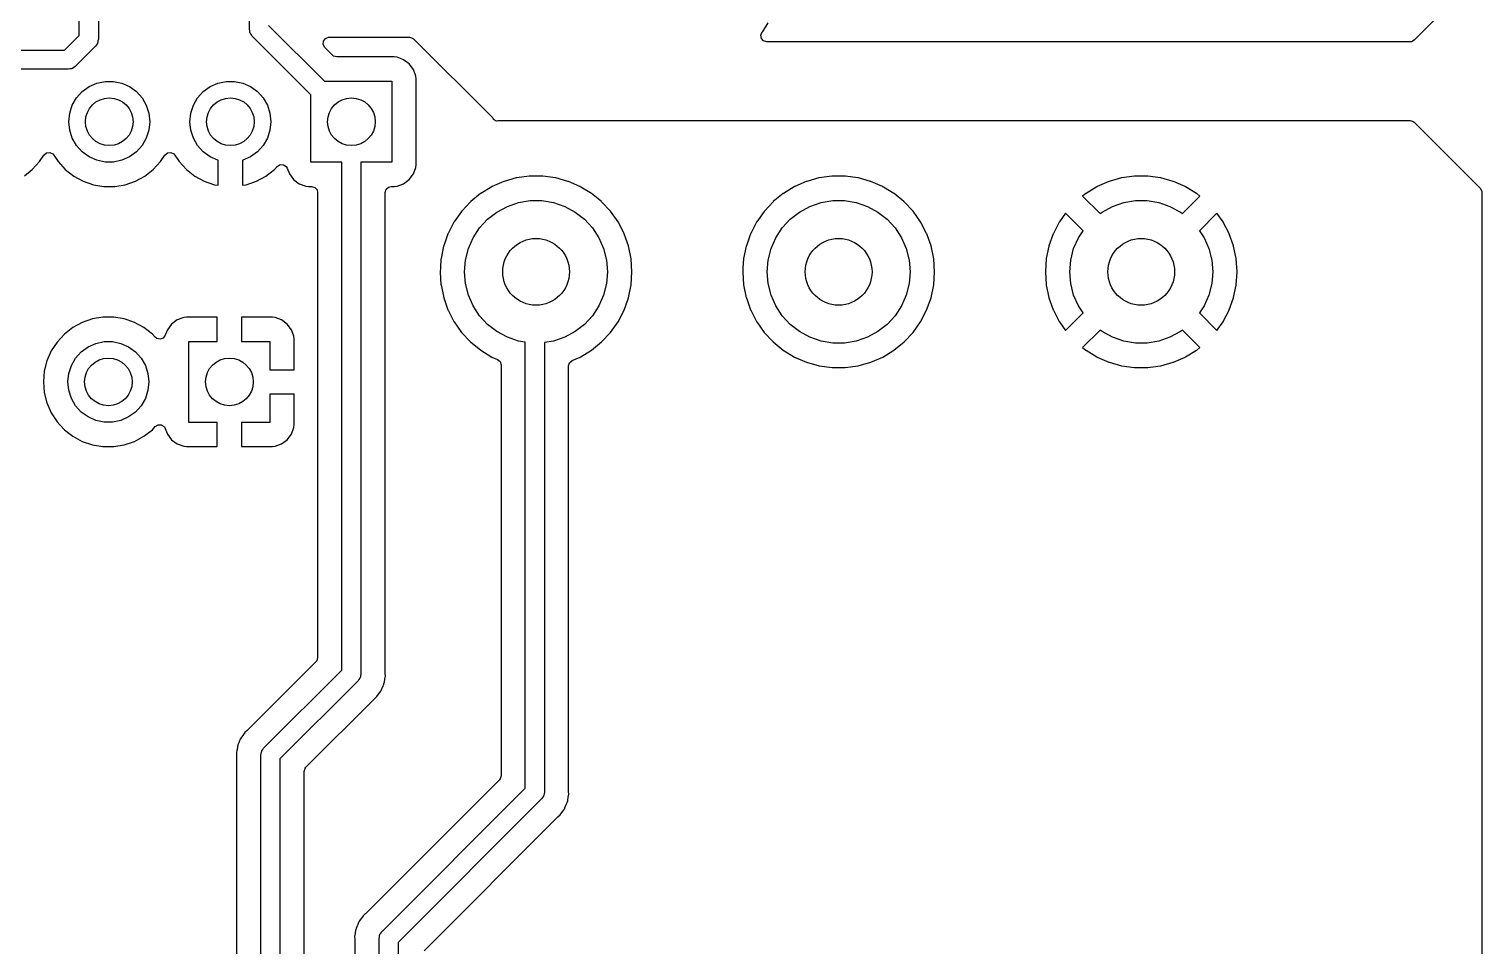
# Model space of a CAD drawing. Extents: x 4.53 to 6.71, y -5.98 to -2.05.
# Drawn here: x 5.509 to 6.71, y -5.065 to -4.307 of the extents above; entities that cross this region are included whole.
import ezdxf

# ---------------------------------------------------------------- set-up
doc = ezdxf.new("R2010")
doc.units = 0
doc.header["$MEASUREMENT"] = 0
doc.layers.add('BLACK', color=7, linetype='CONTINUOUS')

msp = doc.modelspace()

# ---------------------------------------------------------------- linework, layer by layer
at = {"layer": 'BLACK', "linetype": 'CONTINUOUS'}
for p, q in [((5.55079, -4.31249), (5.55079, -4.22492)), ((5.56654, -4.22165), (5.56654, -4.31575)), ((5.69134, -4.30748), (5.69134, -4.22441)), ((6.70817, -4.26203), (6.65376, -4.31644)), ((5.69163, -4.30877), (5.69134, -4.30748)), ((5.69178, -4.31008), (5.69163, -4.30877)), ((5.70709, -4.30422), (5.75326, -4.35039)), ((6.11514, -4.30961), (6.11551, -4.3092)), ((6.11551, -4.3092), (6.1161, -4.30854)), ((6.1161, -4.30854), (6.11986, -4.30203)), ((5.53847, -4.3248), (5.55079, -4.31249)), ((5.56493, -4.3202), (5.56423, -4.32132)), ((5.56576, -4.31916), (5.56493, -4.3202)), ((5.56586, -4.31873), (5.56576, -4.31916)), ((5.56609, -4.31835), (5.56586, -4.31873)), ((5.56624, -4.31704), (5.56609, -4.31835)), ((5.56654, -4.31575), (5.56624, -4.31704)), ((5.69202, -4.31046), (5.69178, -4.31008)), ((5.69212, -4.3109), (5.69202, -4.31046)), ((5.69294, -4.31193), (5.69212, -4.3109)), ((5.69364, -4.31305), (5.69294, -4.31193)), ((5.74213, -4.36153), (5.69364, -4.31305)), ((5.7523, -4.32001), (5.7525, -4.31722)), ((5.75364, -4.32246), (5.7523, -4.32001)), ((5.7525, -4.31722), (5.75418, -4.31499)), ((5.75418, -4.31499), (5.7568, -4.31401)), ((5.7568, -4.31401), (5.75715, -4.314)), ((5.75715, -4.314), (5.82349, -4.314)), ((5.82349, -4.314), (5.82617, -4.31478)), ((5.82617, -4.31478), (5.82699, -4.31545)), ((5.82699, -4.31545), (5.89231, -4.38076)), ((6.11391, -4.31223), (6.11508, -4.30968)), ((6.11431, -4.31499), (6.11391, -4.31223)), ((6.11614, -4.31711), (6.11431, -4.31499)), ((6.11508, -4.30968), (6.11514, -4.30961)), ((6.11882, -4.31789), (6.11614, -4.31711)), ((6.65026, -4.31789), (6.11882, -4.31789)), ((6.65131, -4.31778), (6.65026, -4.31789)), ((6.65376, -4.31644), (6.65131, -4.31778)), ((5.49252, -4.3248), (5.53847, -4.3248)), ((5.56423, -4.32132), (5.5473, -4.33824)), ((5.7601, -4.32892), (5.75364, -4.32246)), ((5.76093, -4.32959), (5.7601, -4.32892)), ((5.76361, -4.33037), (5.76093, -4.32959)), ((5.81084, -4.33037), (5.76361, -4.33037)), ((5.81097, -4.33037), (5.81084, -4.33037)), ((5.81335, -4.33063), (5.81097, -4.33037)), ((5.81605, -4.33163), (5.81335, -4.33063)), ((5.81875, -4.33264), (5.81605, -4.33163)), ((5.82336, -4.33609), (5.81875, -4.33264)), ((5.54173, -4.34055), (5.49578, -4.34055)), ((5.54302, -4.34026), (5.54173, -4.34055)), ((5.54433, -4.34011), (5.54302, -4.34026)), ((5.54471, -4.33987), (5.54433, -4.34011)), ((5.54515, -4.33977), (5.54471, -4.33987)), ((5.54618, -4.33895), (5.54515, -4.33977)), ((5.5473, -4.33824), (5.54618, -4.33895)), ((5.82681, -4.3407), (5.82336, -4.33609)), ((5.82882, -4.34609), (5.82681, -4.3407)), ((5.82681, -4.3407), (5.82681, -4.3407)), ((5.5532, -4.35899), (5.55886, -4.35488)), ((5.55886, -4.35488), (5.56525, -4.35203)), ((5.56525, -4.35203), (5.57209, -4.35058)), ((5.57209, -4.35058), (5.57909, -4.35058)), ((5.57909, -4.35058), (5.58593, -4.35203)), ((5.58593, -4.35203), (5.59232, -4.35488)), ((5.59232, -4.35488), (5.59798, -4.35899)), ((5.6532, -4.35899), (5.65886, -4.35488)), ((5.65886, -4.35488), (5.66525, -4.35203)), ((5.66525, -4.35203), (5.67209, -4.35058)), ((5.67209, -4.35058), (5.67909, -4.35058)), ((5.67909, -4.35058), (5.68593, -4.35203)), ((5.68593, -4.35203), (5.69232, -4.35488)), ((5.69232, -4.35488), (5.69798, -4.35899)), ((5.75326, -4.35039), (5.80906, -4.35039)), ((5.80906, -4.35039), (5.80906, -4.41732)), ((5.82907, -4.34848), (5.82882, -4.34609)), ((5.82907, -4.41924), (5.82907, -4.34848)), ((5.54502, -4.37025), (5.54852, -4.36419)), ((5.54852, -4.36419), (5.5532, -4.35899)), ((5.59798, -4.35899), (5.60266, -4.36419)), ((5.60266, -4.36419), (5.60616, -4.37025)), ((5.64502, -4.37025), (5.64852, -4.36419)), ((5.64852, -4.36419), (5.6532, -4.35899)), ((5.69798, -4.35899), (5.70266, -4.36419)), ((5.70266, -4.36419), (5.70616, -4.37025)), ((5.74213, -4.41732), (5.74213, -4.36153)), ((5.54213, -4.38386), (5.54286, -4.3769)), ((5.54286, -4.3769), (5.54502, -4.37025)), ((5.60616, -4.37025), (5.60832, -4.3769)), ((5.60832, -4.3769), (5.60906, -4.38386)), ((5.64213, -4.38386), (5.64286, -4.3769)), ((5.64286, -4.3769), (5.64502, -4.37025)), ((5.70616, -4.37025), (5.70832, -4.3769)), ((5.70832, -4.3769), (5.70906, -4.38386)), ((5.89231, -4.38076), (5.89278, -4.38137)), ((5.54286, -4.39082), (5.54213, -4.38386)), ((5.54502, -4.39747), (5.54286, -4.39082)), ((5.60832, -4.39082), (5.60616, -4.39747)), ((5.60906, -4.38386), (5.60832, -4.39082)), ((5.64286, -4.39082), (5.64213, -4.38386)), ((5.64502, -4.39747), (5.64286, -4.39082)), ((5.70832, -4.39082), (5.70616, -4.39747)), ((5.70906, -4.38386), (5.70832, -4.39082)), ((5.89278, -4.38137), (5.89349, -4.38198)), ((5.89349, -4.38198), (5.89381, -4.38227)), ((5.89381, -4.38227), (5.89416, -4.38262)), ((5.89416, -4.38262), (5.89456, -4.38287)), ((5.89456, -4.38287), (5.89459, -4.38289)), ((5.89459, -4.38289), (5.89459, -4.38289)), ((5.89459, -4.38289), (5.89498, -4.38304)), ((5.89498, -4.38304), (5.89539, -4.38307)), ((5.89539, -4.38307), (5.89543, -4.38306)), ((5.89539, -4.38307), (5.89539, -4.38307)), ((5.89539, -4.38307), (5.89539, -4.38307)), ((5.89543, -4.38306), (5.89671, -4.38289)), ((5.89671, -4.38289), (6.48514, -4.38289)), ((6.48514, -4.38289), (6.65026, -4.38289)), ((6.65026, -4.38289), (6.65294, -4.38368)), ((6.65294, -4.38368), (6.65377, -4.38435)), ((6.65377, -4.38435), (6.70817, -4.43875)), ((5.54852, -4.40353), (5.54502, -4.39747)), ((5.5532, -4.40873), (5.54852, -4.40353)), ((5.60266, -4.40353), (5.59798, -4.40873)), ((5.60616, -4.39747), (5.60266, -4.40353)), ((5.64852, -4.40353), (5.64502, -4.39747)), ((5.6532, -4.40873), (5.64852, -4.40353)), ((5.70266, -4.40353), (5.69798, -4.40873)), ((5.70616, -4.39747), (5.70266, -4.40353)), ((5.51194, -4.42334), (5.51794, -4.41682)), ((5.51794, -4.41682), (5.52144, -4.41147)), ((5.52144, -4.41147), (5.52356, -4.40966)), ((5.52356, -4.40966), (5.52633, -4.40928)), ((5.52633, -4.40928), (5.52887, -4.41046)), ((5.52887, -4.41046), (5.52974, -4.41147)), ((5.52974, -4.41147), (5.53324, -4.41682)), ((5.53324, -4.41682), (5.53923, -4.42333)), ((5.55886, -4.41284), (5.5532, -4.40873)), ((5.56525, -4.41568), (5.55886, -4.41284)), ((5.57209, -4.41714), (5.56525, -4.41568)), ((5.57909, -4.41714), (5.57209, -4.41714)), ((5.58593, -4.41568), (5.57909, -4.41714)), ((5.59232, -4.41284), (5.58593, -4.41568)), ((5.59798, -4.40873), (5.59232, -4.41284)), ((5.61194, -4.42334), (5.61794, -4.41682)), ((5.61794, -4.41682), (5.62145, -4.41145)), ((5.62145, -4.41145), (5.62358, -4.40964)), ((5.62358, -4.40964), (5.62635, -4.40926)), ((5.62635, -4.40926), (5.62888, -4.41044)), ((5.62888, -4.41044), (5.62976, -4.41145)), ((5.62976, -4.41145), (5.63326, -4.41681)), ((5.63326, -4.41681), (5.63926, -4.42333)), ((5.65886, -4.41284), (5.6532, -4.40873)), ((5.66525, -4.41568), (5.65886, -4.41284)), ((5.66559, -4.41576), (5.66525, -4.41568)), ((5.66559, -4.43639), (5.66559, -4.41576)), ((5.68593, -4.41568), (5.68559, -4.41576)), ((5.68559, -4.41576), (5.68559, -4.43639)), ((5.69232, -4.41284), (5.68593, -4.41568)), ((5.69798, -4.40873), (5.69232, -4.41284)), ((5.5054, -4.42843), (5.51194, -4.42334)), ((5.53923, -4.42333), (5.53924, -4.42334)), ((5.53924, -4.42334), (5.54624, -4.42879)), ((5.54624, -4.42879), (5.54624, -4.42879)), ((5.54624, -4.42879), (5.55403, -4.43301)), ((5.59715, -4.43301), (5.60494, -4.42879)), ((5.60494, -4.42879), (5.61194, -4.42334)), ((5.63926, -4.42333), (5.64625, -4.42877)), ((5.64625, -4.42877), (5.65404, -4.43299)), ((5.69714, -4.43299), (5.70493, -4.42877)), ((5.70493, -4.42877), (5.71193, -4.42333)), ((5.71193, -4.42333), (5.71433, -4.42071)), ((5.71433, -4.42071), (5.71673, -4.41927)), ((5.71673, -4.41927), (5.71952, -4.41936)), ((5.71952, -4.41936), (5.72183, -4.42094)), ((5.72183, -4.42094), (5.72263, -4.42234)), ((5.72263, -4.42234), (5.72437, -4.42702)), ((5.72437, -4.42702), (5.72782, -4.43162)), ((5.76772, -4.41732), (5.74213, -4.41732)), ((5.76772, -4.55197), (5.76772, -4.41732)), ((5.80906, -4.41732), (5.78346, -4.41732)), ((5.78346, -4.41732), (5.78346, -4.55197)), ((5.82336, -4.43162), (5.82681, -4.42702)), ((5.82681, -4.42702), (5.82882, -4.42162)), ((5.82882, -4.42162), (5.82907, -4.41924)), ((5.92257, -4.42882), (5.91219, -4.43025)), ((5.92274, -4.4288), (5.92257, -4.42882)), ((5.92257, -4.42882), (5.92257, -4.42882)), ((5.93356, -4.4288), (5.92274, -4.4288)), ((5.93373, -4.42882), (5.93356, -4.4288)), ((5.94411, -4.43025), (5.93373, -4.42882)), ((5.93373, -4.42882), (5.93373, -4.42882)), ((6.17257, -4.42882), (6.16219, -4.43025)), ((6.17274, -4.4288), (6.17257, -4.42882)), ((6.17257, -4.42882), (6.17257, -4.42882)), ((6.18356, -4.4288), (6.17274, -4.4288)), ((6.18373, -4.42882), (6.18356, -4.4288)), ((6.19411, -4.43025), (6.18373, -4.42882)), ((6.18373, -4.42882), (6.18373, -4.42882)), ((6.42257, -4.42884), (6.4122, -4.43027)), ((6.42291, -4.42882), (6.42257, -4.42884)), ((6.43339, -4.42882), (6.42291, -4.42882)), ((6.43373, -4.42884), (6.43339, -4.42882)), ((6.4441, -4.43027), (6.43373, -4.42884)), ((5.55403, -4.43301), (5.56242, -4.43588)), ((5.56242, -4.43588), (5.57116, -4.43734)), ((5.57116, -4.43734), (5.57116, -4.43734)), ((5.57116, -4.43734), (5.58002, -4.43734)), ((5.58002, -4.43734), (5.58877, -4.43588)), ((5.58002, -4.43734), (5.58002, -4.43734)), ((5.58877, -4.43588), (5.59715, -4.43301)), ((5.65404, -4.43299), (5.66242, -4.43586)), ((5.66242, -4.43586), (5.66559, -4.43639)), ((5.68559, -4.43639), (5.68876, -4.43586)), ((5.68876, -4.43586), (5.69714, -4.43299)), ((5.72782, -4.43162), (5.73243, -4.43507)), ((5.73243, -4.43507), (5.73243, -4.43507)), ((5.73243, -4.43507), (5.73243, -4.43507)), ((5.73243, -4.43507), (5.73783, -4.43709)), ((5.73783, -4.43709), (5.74021, -4.43734)), ((5.74021, -4.43734), (5.74274, -4.43734)), ((5.74274, -4.43734), (5.74542, -4.43813)), ((5.74542, -4.43813), (5.74725, -4.44024)), ((5.74725, -4.44024), (5.7477, -4.4423)), ((5.80348, -4.4423), (5.80427, -4.43962)), ((5.80427, -4.43962), (5.80638, -4.43779)), ((5.80638, -4.43779), (5.80844, -4.43734)), ((5.80844, -4.43734), (5.81084, -4.43734)), ((5.81084, -4.43734), (5.81097, -4.43734)), ((5.81097, -4.43734), (5.81335, -4.43709)), ((5.81335, -4.43709), (5.81875, -4.43507)), ((5.81875, -4.43507), (5.82336, -4.43162)), ((5.89154, -4.43759), (5.88259, -4.44303)), ((5.89169, -4.4375), (5.89154, -4.43759)), ((5.89154, -4.43759), (5.89154, -4.43759)), ((5.89184, -4.43743), (5.89169, -4.4375)), ((5.90145, -4.43326), (5.89184, -4.43743)), ((5.89184, -4.43743), (5.89184, -4.43743)), ((5.90161, -4.43319), (5.90145, -4.43326)), ((5.90145, -4.43326), (5.90145, -4.43326)), ((5.90177, -4.43315), (5.90161, -4.43319)), ((5.91186, -4.43032), (5.90177, -4.43315)), ((5.90177, -4.43315), (5.90177, -4.43315)), ((5.91202, -4.43027), (5.91186, -4.43032)), ((5.91186, -4.43032), (5.91186, -4.43032)), ((5.91219, -4.43025), (5.91202, -4.43027)), ((5.91219, -4.43025), (5.91219, -4.43025)), ((5.94428, -4.43027), (5.94411, -4.43025)), ((5.94411, -4.43025), (5.94411, -4.43025)), ((5.94444, -4.43032), (5.94428, -4.43027)), ((5.95453, -4.43315), (5.94444, -4.43032)), ((5.94444, -4.43032), (5.94444, -4.43032)), ((5.95469, -4.43319), (5.95453, -4.43315)), ((5.95453, -4.43315), (5.95453, -4.43315)), ((5.95485, -4.43326), (5.95469, -4.43319)), ((5.96446, -4.43743), (5.95485, -4.43326)), ((5.95485, -4.43326), (5.95485, -4.43326)), ((5.96461, -4.4375), (5.96446, -4.43743)), ((5.96446, -4.43743), (5.96446, -4.43743)), ((5.96476, -4.43759), (5.96461, -4.4375)), ((5.96518, -4.43785), (5.96476, -4.43759)), ((5.96476, -4.43759), (5.96476, -4.43759)), ((5.97386, -4.44312), (5.96518, -4.43785)), ((6.14154, -4.43759), (6.13259, -4.44303)), ((6.14169, -4.4375), (6.14154, -4.43759)), ((6.14154, -4.43759), (6.14154, -4.43759)), ((6.14184, -4.43743), (6.14169, -4.4375)), ((6.15145, -4.43326), (6.14184, -4.43743)), ((6.14184, -4.43743), (6.14184, -4.43743)), ((6.15161, -4.43319), (6.15145, -4.43326)), ((6.15145, -4.43326), (6.15145, -4.43326)), ((6.15177, -4.43315), (6.15161, -4.43319)), ((6.16186, -4.43032), (6.15177, -4.43315)), ((6.15177, -4.43315), (6.15177, -4.43315)), ((6.16202, -4.43027), (6.16186, -4.43032)), ((6.16186, -4.43032), (6.16186, -4.43032)), ((6.16219, -4.43025), (6.16202, -4.43027)), ((6.16219, -4.43025), (6.16219, -4.43025)), ((6.19428, -4.43027), (6.19411, -4.43025)), ((6.19411, -4.43025), (6.19411, -4.43025)), ((6.19444, -4.43032), (6.19428, -4.43027)), ((6.20453, -4.43315), (6.19444, -4.43032)), ((6.19444, -4.43032), (6.19444, -4.43032)), ((6.20469, -4.43319), (6.20453, -4.43315)), ((6.20453, -4.43315), (6.20453, -4.43315)), ((6.20485, -4.43326), (6.20469, -4.43319)), ((6.21446, -4.43743), (6.20485, -4.43326)), ((6.20485, -4.43326), (6.20485, -4.43326)), ((6.21461, -4.4375), (6.21446, -4.43743)), ((6.21446, -4.43743), (6.21446, -4.43743)), ((6.21476, -4.43759), (6.21461, -4.4375)), ((6.21518, -4.43785), (6.21476, -4.43759)), ((6.21476, -4.43759), (6.21476, -4.43759)), ((6.22386, -4.44312), (6.21518, -4.43785)), ((6.39155, -4.43761), (6.3826, -4.44305)), ((6.39185, -4.43745), (6.39155, -4.43761)), ((6.40146, -4.43328), (6.39185, -4.43745)), ((6.40178, -4.43316), (6.40146, -4.43328)), ((6.41186, -4.43034), (6.40178, -4.43316)), ((6.4122, -4.43027), (6.41186, -4.43034)), ((6.44443, -4.43034), (6.4441, -4.43027)), ((6.45452, -4.43316), (6.44443, -4.43034)), ((6.45484, -4.43328), (6.45452, -4.43316)), ((6.46445, -4.43745), (6.45484, -4.43328)), ((6.46475, -4.43761), (6.46445, -4.43745)), ((6.4737, -4.44305), (6.46475, -4.43761)), ((6.70817, -4.43875), (6.70951, -4.44121)), ((6.70951, -4.44121), (6.70963, -4.44226)), ((5.7477, -4.4423), (5.7477, -4.82655)), ((5.80348, -4.83916), (5.80348, -4.4423)), ((5.87394, -4.45007), (5.86678, -4.45773)), ((5.87405, -4.44995), (5.87394, -4.45007)), ((5.87394, -4.45007), (5.87394, -4.45007)), ((5.87418, -4.44984), (5.87405, -4.44995)), ((5.88231, -4.44323), (5.87418, -4.44984)), ((5.87418, -4.44984), (5.87418, -4.44984)), ((5.88244, -4.44312), (5.88231, -4.44323)), ((5.88231, -4.44323), (5.88231, -4.44323)), ((5.88259, -4.44303), (5.88244, -4.44312)), ((5.88259, -4.44303), (5.88259, -4.44303)), ((5.90443, -4.45379), (5.91365, -4.45063)), ((5.91365, -4.45063), (5.92327, -4.44902)), ((5.92327, -4.44902), (5.93303, -4.44902)), ((5.93303, -4.44902), (5.94265, -4.45063)), ((5.94265, -4.45063), (5.95187, -4.45379)), ((5.97399, -4.44323), (5.97386, -4.44312)), ((5.98212, -4.44984), (5.97399, -4.44323)), ((5.97399, -4.44323), (5.97399, -4.44323)), ((5.98225, -4.44995), (5.98212, -4.44984)), ((5.98963, -4.45785), (5.98225, -4.44995)), ((6.12394, -4.45007), (6.11678, -4.45773)), ((6.12405, -4.44995), (6.12394, -4.45007)), ((6.12394, -4.45007), (6.12394, -4.45007)), ((6.12418, -4.44984), (6.12405, -4.44995)), ((6.13231, -4.44323), (6.12418, -4.44984)), ((6.12418, -4.44984), (6.12418, -4.44984)), ((6.13244, -4.44312), (6.13231, -4.44323)), ((6.13231, -4.44323), (6.13231, -4.44323)), ((6.13259, -4.44303), (6.13244, -4.44312)), ((6.13259, -4.44303), (6.13259, -4.44303)), ((6.15443, -4.45379), (6.16365, -4.45063)), ((6.16365, -4.45063), (6.17327, -4.44902)), ((6.17327, -4.44902), (6.18303, -4.44902)), ((6.18303, -4.44902), (6.19265, -4.45063)), ((6.19265, -4.45063), (6.20187, -4.45379)), ((6.22399, -4.44323), (6.22386, -4.44312)), ((6.23212, -4.44984), (6.22399, -4.44323)), ((6.22399, -4.44323), (6.22399, -4.44323)), ((6.23225, -4.44995), (6.23212, -4.44984)), ((6.23963, -4.45785), (6.23225, -4.44995)), ((6.38232, -4.44324), (6.37975, -4.44533)), ((6.37975, -4.44533), (6.37975, -4.44533)), ((6.37975, -4.44533), (6.39416, -4.45975)), ((6.3826, -4.44305), (6.38232, -4.44324)), ((6.40443, -4.45379), (6.41365, -4.45063)), ((6.41365, -4.45063), (6.42327, -4.44902)), ((6.42327, -4.44902), (6.43303, -4.44902)), ((6.43303, -4.44902), (6.44265, -4.45063)), ((6.44265, -4.45063), (6.45187, -4.45379)), ((6.46213, -4.45975), (6.47655, -4.44533)), ((6.47398, -4.44324), (6.4737, -4.44305)), ((6.47655, -4.44533), (6.47398, -4.44324)), ((6.70963, -4.44226), (6.70963, -5.19356)), ((5.86657, -4.45799), (5.86053, -4.46655)), ((5.86667, -4.45785), (5.86657, -4.45799)), ((5.86657, -4.45799), (5.86657, -4.45799)), ((5.86678, -4.45773), (5.86667, -4.45785)), ((5.86678, -4.45773), (5.86678, -4.45773)), ((5.88155, -4.4716), (5.88815, -4.46443)), ((5.88815, -4.46443), (5.89585, -4.45844)), ((5.89585, -4.45844), (5.90443, -4.45379)), ((5.95187, -4.45379), (5.96045, -4.45844)), ((5.96045, -4.45844), (5.96815, -4.46443)), ((5.96815, -4.46443), (5.97475, -4.4716)), ((5.99587, -4.46669), (5.98963, -4.45785)), ((6.11657, -4.45799), (6.11053, -4.46655)), ((6.11667, -4.45785), (6.11657, -4.45799)), ((6.11657, -4.45799), (6.11657, -4.45799)), ((6.11678, -4.45773), (6.11667, -4.45785)), ((6.11678, -4.45773), (6.11678, -4.45773)), ((6.13155, -4.4716), (6.13815, -4.46443)), ((6.13815, -4.46443), (6.14585, -4.45844)), ((6.14585, -4.45844), (6.15443, -4.45379)), ((6.20187, -4.45379), (6.21045, -4.45844)), ((6.21045, -4.45844), (6.21815, -4.46443)), ((6.21815, -4.46443), (6.22475, -4.4716)), ((6.24587, -4.46669), (6.23963, -4.45785)), ((6.36557, -4.45944), (6.36054, -4.46656)), ((6.38004, -4.47391), (6.36557, -4.45944)), ((6.39416, -4.45975), (6.39585, -4.45844)), ((6.39585, -4.45844), (6.40443, -4.45379)), ((6.45187, -4.45379), (6.46045, -4.45844)), ((6.46045, -4.45844), (6.46213, -4.45975)), ((6.49073, -4.45944), (6.47626, -4.47391)), ((6.49576, -4.46656), (6.49073, -4.45944)), ((5.8554, -4.47646), (5.85189, -4.48633)), ((5.85545, -4.4763), (5.8554, -4.47646)), ((5.8554, -4.47646), (5.8554, -4.47646)), ((5.85553, -4.47615), (5.85545, -4.4763)), ((5.86035, -4.46684), (5.85553, -4.47615)), ((5.85553, -4.47615), (5.85553, -4.47615)), ((5.86043, -4.46669), (5.86035, -4.46684)), ((5.86035, -4.46684), (5.86035, -4.46684)), ((5.86053, -4.46655), (5.86043, -4.46669)), ((5.86053, -4.46655), (5.86053, -4.46655)), ((5.87621, -4.47977), (5.88155, -4.4716)), ((5.97475, -4.4716), (5.98009, -4.47977)), ((6.00085, -4.4763), (5.99587, -4.46669)), ((6.0009, -4.47646), (6.00085, -4.4763)), ((6.00228, -4.48031), (6.0009, -4.47646)), ((6.1054, -4.47646), (6.10189, -4.48633)), ((6.10545, -4.4763), (6.1054, -4.47646)), ((6.1054, -4.47646), (6.1054, -4.47646)), ((6.10553, -4.47615), (6.10545, -4.4763)), ((6.11035, -4.46684), (6.10553, -4.47615)), ((6.10553, -4.47615), (6.10553, -4.47615)), ((6.11043, -4.46669), (6.11035, -4.46684)), ((6.11035, -4.46684), (6.11035, -4.46684)), ((6.11053, -4.46655), (6.11043, -4.46669)), ((6.11053, -4.46655), (6.11053, -4.46655)), ((6.12621, -4.47977), (6.13155, -4.4716)), ((6.22475, -4.4716), (6.23009, -4.47977)), ((6.25085, -4.4763), (6.24587, -4.46669)), ((6.2509, -4.47646), (6.25085, -4.4763)), ((6.25228, -4.48031), (6.2509, -4.47646)), ((6.35541, -4.47646), (6.3519, -4.48634)), ((6.35555, -4.47615), (6.35541, -4.47646)), ((6.36037, -4.46685), (6.35555, -4.47615)), ((6.36054, -4.46656), (6.36037, -4.46685)), ((6.37621, -4.47977), (6.38004, -4.47391)), ((6.47626, -4.47391), (6.48009, -4.47977)), ((6.49593, -4.46685), (6.49576, -4.46656)), ((6.50075, -4.47615), (6.49593, -4.46685)), ((6.50089, -4.47646), (6.50075, -4.47615)), ((6.50439, -4.48634), (6.50089, -4.47646)), ((5.85179, -4.48666), (5.84966, -4.49692)), ((5.85183, -4.48649), (5.85179, -4.48666)), ((5.85179, -4.48666), (5.85179, -4.48666)), ((5.85189, -4.48633), (5.85183, -4.48649)), ((5.85189, -4.48633), (5.85189, -4.48633)), ((5.8699, -4.49815), (5.87229, -4.4887)), ((5.87229, -4.4887), (5.87621, -4.47977)), ((5.98009, -4.47977), (5.984, -4.4887)), ((5.984, -4.4887), (5.9864, -4.49815)), ((6.00447, -4.48649), (6.00228, -4.48031)), ((6.00667, -4.49708), (6.00447, -4.48649)), ((6.10179, -4.48666), (6.09966, -4.49692)), ((6.10183, -4.48649), (6.10179, -4.48666)), ((6.10179, -4.48666), (6.10179, -4.48666)), ((6.10189, -4.48633), (6.10183, -4.48649)), ((6.10189, -4.48633), (6.10189, -4.48633)), ((6.1199, -4.49815), (6.12229, -4.4887)), ((6.12229, -4.4887), (6.12621, -4.47977)), ((6.23009, -4.47977), (6.234, -4.4887)), ((6.234, -4.4887), (6.2364, -4.49815)), ((6.25447, -4.48649), (6.25228, -4.48031)), ((6.25667, -4.49708), (6.25447, -4.48649)), ((6.35181, -4.48666), (6.34968, -4.49692)), ((6.3519, -4.48634), (6.35181, -4.48666)), ((6.3699, -4.49815), (6.37229, -4.4887)), ((6.37229, -4.4887), (6.37621, -4.47977)), ((6.48009, -4.47977), (6.484, -4.4887)), ((6.484, -4.4887), (6.4864, -4.49815)), ((6.50449, -4.48666), (6.50439, -4.48634)), ((6.50662, -4.49692), (6.50449, -4.48666)), ((5.84962, -4.49725), (5.84912, -4.50453)), ((5.84963, -4.49708), (5.84962, -4.49725)), ((5.84962, -4.49725), (5.84962, -4.49725)), ((5.84966, -4.49692), (5.84963, -4.49708)), ((5.84966, -4.49692), (5.84966, -4.49692)), ((5.86909, -4.50787), (5.8699, -4.49815)), ((5.9864, -4.49815), (5.9872, -4.50787)), ((6.00741, -4.50787), (6.00667, -4.49708)), ((6.09962, -4.49725), (6.09912, -4.50453)), ((6.09963, -4.49708), (6.09962, -4.49725)), ((6.09962, -4.49725), (6.09962, -4.49725)), ((6.09966, -4.49692), (6.09963, -4.49708)), ((6.09966, -4.49692), (6.09966, -4.49692)), ((6.11909, -4.50787), (6.1199, -4.49815)), ((6.2364, -4.49815), (6.2372, -4.50787)), ((6.25741, -4.50787), (6.25667, -4.49708)), ((6.34964, -4.49725), (6.34892, -4.5077)), ((6.34968, -4.49692), (6.34964, -4.49725)), ((6.36909, -4.50787), (6.3699, -4.49815)), ((6.4864, -4.49815), (6.4872, -4.50787)), ((6.50666, -4.49725), (6.50662, -4.49692)), ((6.50738, -4.5077), (6.50666, -4.49725)), ((5.84912, -4.50453), (5.84889, -4.50787)), ((5.84889, -4.50787), (5.8489, -4.50804)), ((5.8489, -4.50804), (5.84962, -4.51849)), ((5.8699, -4.51759), (5.86909, -4.50787)), ((5.9872, -4.50787), (5.9864, -4.51759)), ((6.00667, -4.51867), (6.00741, -4.50787)), ((6.09912, -4.50453), (6.09889, -4.50787)), ((6.09889, -4.50787), (6.0989, -4.50804)), ((6.0989, -4.50804), (6.09962, -4.51849)), ((6.1199, -4.51759), (6.11909, -4.50787)), ((6.2372, -4.50787), (6.2364, -4.51759)), ((6.25667, -4.51867), (6.2574, -4.50804)), ((6.2574, -4.50804), (6.25741, -4.50787)), ((6.34892, -4.5077), (6.34892, -4.50804)), ((6.34892, -4.50804), (6.34964, -4.51849)), ((6.3699, -4.51759), (6.36909, -4.50787)), ((6.4872, -4.50787), (6.4864, -4.51759)), ((6.50666, -4.51849), (6.50738, -4.50804)), ((6.50738, -4.50804), (6.50738, -4.5077)), ((5.84962, -4.51849), (5.84963, -4.51867)), ((5.84963, -4.51867), (5.85183, -4.52926)), ((5.87229, -4.52705), (5.8699, -4.51759)), ((5.9864, -4.51759), (5.984, -4.52705)), ((6.00447, -4.52926), (6.00667, -4.51867)), ((6.09962, -4.51849), (6.09963, -4.51867)), ((6.09963, -4.51867), (6.10183, -4.52926)), ((6.12229, -4.52705), (6.1199, -4.51759)), ((6.2364, -4.51759), (6.234, -4.52705)), ((6.25447, -4.52926), (6.25667, -4.51867)), ((6.34964, -4.51849), (6.34968, -4.51883)), ((6.34968, -4.51883), (6.35181, -4.52909)), ((6.37229, -4.52705), (6.3699, -4.51759)), ((6.4864, -4.51759), (6.484, -4.52705)), ((6.50449, -4.52909), (6.50662, -4.51883)), ((6.50662, -4.51883), (6.50666, -4.51849)), ((5.85183, -4.52926), (5.85189, -4.52942)), ((5.85189, -4.52942), (5.85189, -4.52942)), ((5.85189, -4.52942), (5.8554, -4.53929)), ((5.87621, -4.53598), (5.87229, -4.52705)), ((5.88155, -4.54415), (5.87621, -4.53598)), ((5.98009, -4.53598), (5.97475, -4.54415)), ((5.984, -4.52705), (5.98009, -4.53598)), ((6.00085, -4.53945), (6.00447, -4.52926)), ((6.10183, -4.52926), (6.10189, -4.52942)), ((6.10189, -4.52942), (6.10189, -4.52942)), ((6.10189, -4.52942), (6.1054, -4.53929)), ((6.12621, -4.53598), (6.12229, -4.52705)), ((6.13155, -4.54415), (6.12621, -4.53598)), ((6.23009, -4.53598), (6.22475, -4.54415)), ((6.234, -4.52705), (6.23009, -4.53598)), ((6.25085, -4.53945), (6.25447, -4.52926)), ((6.35181, -4.52909), (6.3519, -4.52941)), ((6.3519, -4.52941), (6.35541, -4.53928)), ((6.37621, -4.53598), (6.37229, -4.52705)), ((6.38004, -4.54184), (6.37621, -4.53598)), ((6.48009, -4.53598), (6.47626, -4.54184)), ((6.484, -4.52705), (6.48009, -4.53598)), ((6.50089, -4.53928), (6.50439, -4.52941)), ((6.50439, -4.52941), (6.50449, -4.52909)), ((5.56163, -4.54679), (5.55325, -4.54967)), ((5.57037, -4.54533), (5.56163, -4.54679)), ((5.56163, -4.54679), (5.56163, -4.54679)), ((5.56163, -4.54679), (5.56163, -4.54679)), ((5.57923, -4.54533), (5.57037, -4.54533)), ((5.58798, -4.54679), (5.57923, -4.54533)), ((5.59039, -4.54762), (5.58798, -4.54679)), ((5.59636, -4.54967), (5.59039, -4.54762)), ((5.63166, -4.54762), (5.62705, -4.55107)), ((5.63704, -4.54561), (5.63166, -4.54762)), ((5.63929, -4.54537), (5.63704, -4.54561)), ((5.63956, -4.54535), (5.63929, -4.54537)), ((5.6648, -4.54535), (5.63956, -4.54535)), ((5.6648, -4.56535), (5.6648, -4.54535)), ((5.71005, -4.54535), (5.6848, -4.54535)), ((5.6848, -4.54535), (5.6848, -4.56535)), ((5.71031, -4.54537), (5.71005, -4.54535)), ((5.71256, -4.54561), (5.71031, -4.54537)), ((5.71795, -4.54762), (5.71256, -4.54561)), ((5.72256, -4.55107), (5.71795, -4.54762)), ((5.8554, -4.53929), (5.8554, -4.53929)), ((5.8554, -4.53929), (5.85545, -4.53945)), ((5.85545, -4.53945), (5.85553, -4.5396)), ((5.85553, -4.5396), (5.85553, -4.5396)), ((5.85553, -4.5396), (5.86035, -4.54891)), ((5.86035, -4.54891), (5.86035, -4.54891)), ((5.86035, -4.54891), (5.86043, -4.54906)), ((5.86043, -4.54906), (5.86667, -4.55789)), ((5.88815, -4.55132), (5.88155, -4.54415)), ((5.97475, -4.54415), (5.96815, -4.55132)), ((5.98963, -4.55789), (5.99587, -4.54906)), ((5.99587, -4.54906), (6.00085, -4.53945)), ((6.1054, -4.53929), (6.1054, -4.53929)), ((6.1054, -4.53929), (6.10545, -4.53945)), ((6.10545, -4.53945), (6.10553, -4.5396)), ((6.10553, -4.5396), (6.10553, -4.5396)), ((6.10553, -4.5396), (6.11035, -4.54891)), ((6.11035, -4.54891), (6.11035, -4.54891)), ((6.11035, -4.54891), (6.11043, -4.54906)), ((6.11043, -4.54906), (6.11667, -4.55789)), ((6.13815, -4.55132), (6.13155, -4.54415)), ((6.22475, -4.54415), (6.21815, -4.55132)), ((6.23963, -4.55789), (6.24587, -4.54906)), ((6.24587, -4.54906), (6.25085, -4.53945)), ((6.35541, -4.53928), (6.35555, -4.53959)), ((6.35555, -4.53959), (6.36037, -4.5489)), ((6.36037, -4.5489), (6.36054, -4.54918)), ((6.36054, -4.54918), (6.36557, -4.55631)), ((6.36557, -4.55631), (6.38004, -4.54184)), ((6.47626, -4.54184), (6.49073, -4.55631)), ((6.49073, -4.55631), (6.49576, -4.54918)), ((6.49576, -4.54918), (6.49593, -4.5489)), ((6.49593, -4.5489), (6.50075, -4.53959)), ((6.50075, -4.53959), (6.50089, -4.53928)), ((5.53846, -4.55933), (5.53245, -4.56586)), ((5.54545, -4.55389), (5.53846, -4.55933)), ((5.55325, -4.54967), (5.54545, -4.55389)), ((5.60416, -4.55389), (5.59636, -4.54967)), ((5.61115, -4.55933), (5.60416, -4.55389)), ((5.61357, -4.56196), (5.61115, -4.55933)), ((5.62187, -4.56033), (5.62019, -4.56257)), ((5.6236, -4.55567), (5.62187, -4.56033)), ((5.62705, -4.55107), (5.6236, -4.55567)), ((5.726, -4.55567), (5.72256, -4.55107)), ((5.72801, -4.56106), (5.726, -4.55567)), ((5.72825, -4.56331), (5.72801, -4.56106)), ((5.76772, -4.8369), (5.76772, -4.55197)), ((5.78346, -4.55197), (5.78346, -4.55197)), ((5.78346, -4.55197), (5.78346, -4.84016)), ((5.86667, -4.55789), (5.87405, -4.5658)), ((5.89585, -4.55731), (5.88815, -4.55132)), ((5.90443, -4.56196), (5.89585, -4.55731)), ((5.96045, -4.55731), (5.95187, -4.56196)), ((5.96815, -4.55132), (5.96045, -4.55731)), ((5.98225, -4.5658), (5.98963, -4.55789)), ((6.11667, -4.55789), (6.12405, -4.5658)), ((6.14585, -4.55731), (6.13815, -4.55132)), ((6.15443, -4.56196), (6.14585, -4.55731)), ((6.21045, -4.55731), (6.20187, -4.56196)), ((6.21815, -4.55132), (6.21045, -4.55731)), ((6.23225, -4.5658), (6.23963, -4.55789)), ((6.36557, -4.55631), (6.36557, -4.55631)), ((6.39416, -4.556), (6.37975, -4.57041)), ((6.39585, -4.55731), (6.39416, -4.556)), ((6.40443, -4.56196), (6.39585, -4.55731)), ((6.46045, -4.55731), (6.45187, -4.56196)), ((6.46213, -4.556), (6.46045, -4.55731)), ((6.47655, -4.57041), (6.46213, -4.556)), ((5.5276, -4.57328), (5.52404, -4.58139)), ((5.53245, -4.56586), (5.5276, -4.57328)), ((5.55241, -4.57395), (5.55807, -4.56984)), ((5.55807, -4.56984), (5.56446, -4.56699)), ((5.56446, -4.56699), (5.57131, -4.56554)), ((5.57131, -4.56554), (5.5783, -4.56554)), ((5.5783, -4.56554), (5.58514, -4.56699)), ((5.58514, -4.56699), (5.59154, -4.56984)), ((5.59154, -4.56984), (5.5972, -4.57395)), ((5.61484, -4.56295), (5.61357, -4.56196)), ((5.61757, -4.56355), (5.61484, -4.56295)), ((5.62019, -4.56257), (5.61757, -4.56355)), ((5.64134, -4.63228), (5.64134, -4.56535)), ((5.64134, -4.56535), (5.6648, -4.56535)), ((5.6848, -4.56535), (5.70827, -4.56535)), ((5.70827, -4.56535), (5.70827, -4.58882)), ((5.72827, -4.56357), (5.72825, -4.56331)), ((5.72827, -4.58882), (5.72827, -4.56357)), ((5.87405, -4.5658), (5.88244, -4.57263)), ((5.88244, -4.57263), (5.89169, -4.57825)), ((5.91365, -4.56512), (5.90443, -4.56196)), ((5.91929, -4.56606), (5.91365, -4.56512)), ((5.91929, -4.93453), (5.91929, -4.56606)), ((5.94265, -4.56512), (5.93504, -4.56639)), ((5.93504, -4.56639), (5.93504, -4.9378)), ((5.95187, -4.56196), (5.94265, -4.56512)), ((5.96461, -4.57825), (5.97386, -4.57263)), ((5.97386, -4.57263), (5.98225, -4.5658)), ((6.12405, -4.5658), (6.13244, -4.57263)), ((6.13244, -4.57263), (6.14169, -4.57825)), ((6.16365, -4.56512), (6.15443, -4.56196)), ((6.17327, -4.56673), (6.16365, -4.56512)), ((6.18303, -4.56673), (6.17327, -4.56673)), ((6.19265, -4.56512), (6.18303, -4.56673)), ((6.20187, -4.56196), (6.19265, -4.56512)), ((6.21461, -4.57825), (6.22386, -4.57263)), ((6.22386, -4.57263), (6.23225, -4.5658)), ((6.37975, -4.57041), (6.37975, -4.57041)), ((6.37975, -4.57041), (6.38232, -4.5725)), ((6.38232, -4.5725), (6.3826, -4.5727)), ((6.3826, -4.5727), (6.39155, -4.57814)), ((6.41365, -4.56512), (6.40443, -4.56196)), ((6.42327, -4.56673), (6.41365, -4.56512)), ((6.43303, -4.56673), (6.42327, -4.56673)), ((6.44265, -4.56512), (6.43303, -4.56673)), ((6.45187, -4.56196), (6.44265, -4.56512)), ((6.46475, -4.57814), (6.4737, -4.5727)), ((6.4737, -4.5727), (6.47398, -4.5725)), ((6.47398, -4.5725), (6.47655, -4.57041)), ((6.47655, -4.57041), (6.47655, -4.57041)), ((5.52404, -4.58139), (5.52187, -4.58999)), ((5.54207, -4.59186), (5.54423, -4.58521)), ((5.54423, -4.58521), (5.54773, -4.57915)), ((5.54773, -4.57915), (5.55241, -4.57395)), ((5.5972, -4.57395), (5.60188, -4.57915)), ((5.60188, -4.57915), (5.60537, -4.58521)), ((5.60537, -4.58521), (5.60754, -4.59186)), ((5.89169, -4.57825), (5.89629, -4.58025)), ((5.89629, -4.58025), (5.89843, -4.58204)), ((5.89843, -4.58204), (5.89927, -4.5847)), ((5.89927, -4.5847), (5.89927, -4.5848)), ((5.89927, -4.5848), (5.89927, -4.92419)), ((5.95506, -4.58565), (5.95585, -4.58297)), ((5.95585, -4.58297), (5.95796, -4.58114)), ((5.95796, -4.58114), (5.95804, -4.5811)), ((5.95804, -4.5811), (5.96461, -4.57825)), ((6.14169, -4.57825), (6.15161, -4.58256)), ((6.15161, -4.58256), (6.16202, -4.58548)), ((6.19428, -4.58548), (6.20469, -4.58256)), ((6.20469, -4.58256), (6.21461, -4.57825)), ((6.39155, -4.57814), (6.39185, -4.5783)), ((6.39185, -4.5783), (6.40146, -4.58247)), ((6.40146, -4.58247), (6.40178, -4.58258)), ((6.40178, -4.58258), (6.41186, -4.58541)), ((6.44443, -4.58541), (6.45452, -4.58258)), ((6.45452, -4.58258), (6.45484, -4.58247)), ((6.45484, -4.58247), (6.46445, -4.5783)), ((6.46445, -4.5783), (6.46475, -4.57814)), ((5.52187, -4.58999), (5.52114, -4.59882)), ((5.52187, -4.58999), (5.52187, -4.58999)), ((5.54134, -4.59882), (5.54207, -4.59186)), ((5.60754, -4.59186), (5.60827, -4.59882)), ((5.70827, -4.58882), (5.72827, -4.58882)), ((5.95506, -4.9368), (5.95506, -4.58565)), ((6.16202, -4.58548), (6.17274, -4.58695)), ((6.17274, -4.58695), (6.17291, -4.58695)), ((6.17291, -4.58695), (6.18339, -4.58695)), ((6.18339, -4.58695), (6.18356, -4.58695)), ((6.18356, -4.58695), (6.19428, -4.58548)), ((6.41186, -4.58541), (6.4122, -4.58548)), ((6.4122, -4.58548), (6.42257, -4.58691)), ((6.42257, -4.58691), (6.42291, -4.58693)), ((6.42291, -4.58693), (6.43339, -4.58693)), ((6.43339, -4.58693), (6.43373, -4.58691)), ((6.43373, -4.58691), (6.4441, -4.58548)), ((6.4441, -4.58548), (6.44443, -4.58541)), ((5.52114, -4.59882), (5.52187, -4.60765)), ((5.52187, -4.60765), (5.52187, -4.60765)), ((5.52187, -4.60765), (5.52187, -4.60765)), ((5.52187, -4.60765), (5.52404, -4.61624)), ((5.54207, -4.60578), (5.54134, -4.59882)), ((5.54423, -4.61243), (5.54207, -4.60578)), ((5.60754, -4.60578), (5.60537, -4.61243)), ((5.60827, -4.59882), (5.60754, -4.60578)), ((5.72827, -4.60882), (5.70827, -4.60882)), ((5.70827, -4.60882), (5.70827, -4.63228)), ((5.72827, -4.63406), (5.72827, -4.60882)), ((5.52404, -4.61624), (5.5276, -4.62436)), ((5.54773, -4.61849), (5.54423, -4.61243)), ((5.55241, -4.62369), (5.54773, -4.61849)), ((5.60188, -4.61849), (5.5972, -4.62369)), ((5.60537, -4.61243), (5.60188, -4.61849)), ((5.5276, -4.62436), (5.5276, -4.62436)), ((5.5276, -4.62436), (5.53245, -4.63178)), ((5.53245, -4.63178), (5.53479, -4.63432)), ((5.55807, -4.6278), (5.55241, -4.62369)), ((5.56446, -4.63065), (5.55807, -4.6278)), ((5.57131, -4.6321), (5.56446, -4.63065)), ((5.5783, -4.6321), (5.57131, -4.6321)), ((5.58514, -4.63065), (5.5783, -4.6321)), ((5.59154, -4.6278), (5.58514, -4.63065)), ((5.5972, -4.62369), (5.59154, -4.6278)), ((5.6648, -4.63228), (5.64134, -4.63228)), ((5.6648, -4.65228), (5.6648, -4.63228)), ((5.70827, -4.63228), (5.6848, -4.63228)), ((5.6848, -4.63228), (5.6848, -4.65228)), ((5.53479, -4.63432), (5.53846, -4.6383)), ((5.53846, -4.6383), (5.54316, -4.64197)), ((5.54316, -4.64197), (5.54545, -4.64375)), ((5.54545, -4.64375), (5.55325, -4.64797)), ((5.59636, -4.64797), (5.60416, -4.64375)), ((5.60416, -4.64375), (5.61115, -4.6383)), ((5.61115, -4.6383), (5.61357, -4.63568)), ((5.61357, -4.63568), (5.61596, -4.63424)), ((5.61596, -4.63424), (5.61876, -4.63432)), ((5.61876, -4.63432), (5.62106, -4.6359)), ((5.62106, -4.6359), (5.62187, -4.6373)), ((5.62187, -4.6373), (5.6236, -4.64197)), ((5.6236, -4.64197), (5.62705, -4.64657)), ((5.72256, -4.64657), (5.726, -4.64197)), ((5.726, -4.64197), (5.72801, -4.63658)), ((5.72801, -4.63658), (5.72825, -4.63433)), ((5.72825, -4.63433), (5.72827, -4.63406)), ((5.55325, -4.64797), (5.56163, -4.65084)), ((5.56163, -4.65084), (5.57037, -4.6523)), ((5.57037, -4.6523), (5.57037, -4.6523)), ((5.57037, -4.6523), (5.57923, -4.6523)), ((5.57923, -4.6523), (5.58798, -4.65084)), ((5.57923, -4.6523), (5.57923, -4.6523)), ((5.58798, -4.65084), (5.59636, -4.64797)), ((5.62705, -4.64657), (5.63166, -4.65002)), ((5.63166, -4.65002), (5.63704, -4.65203)), ((5.63704, -4.65203), (5.63929, -4.65227)), ((5.63929, -4.65227), (5.63956, -4.65228)), ((5.63956, -4.65228), (5.6648, -4.65228)), ((5.6848, -4.65228), (5.71005, -4.65228)), ((5.71005, -4.65228), (5.71031, -4.65227)), ((5.71031, -4.65227), (5.71256, -4.65203)), ((5.71256, -4.65203), (5.71795, -4.65002)), ((5.71795, -4.65002), (5.72256, -4.64657)), ((5.74624, -4.83006), (5.68964, -4.88666)), ((5.70309, -4.90152), (5.76772, -4.8369)), ((5.74691, -4.82923), (5.74624, -4.83006)), ((5.7477, -4.82655), (5.74691, -4.82923)), ((5.78116, -4.84573), (5.71654, -4.91035)), ((5.78186, -4.84461), (5.78116, -4.84573)), ((5.78268, -4.84357), (5.78186, -4.84461)), ((5.78278, -4.84314), (5.78268, -4.84357)), ((5.78302, -4.84276), (5.78278, -4.84314)), ((5.78317, -4.84145), (5.78302, -4.84276)), ((5.78346, -4.84016), (5.78317, -4.84145)), ((5.80143, -4.8507), (5.80242, -4.84852)), ((5.80242, -4.84852), (5.80249, -4.84812)), ((5.80249, -4.84812), (5.80273, -4.84726)), ((5.80273, -4.84726), (5.80287, -4.84688)), ((5.80287, -4.84688), (5.80316, -4.8445)), ((5.80316, -4.8445), (5.80321, -4.84421)), ((5.80321, -4.84421), (5.80364, -4.84185)), ((5.80349, -4.83946), (5.80348, -4.83916)), ((5.80364, -4.84185), (5.80349, -4.83946)), ((5.73801, -4.91719), (5.79461, -4.86058)), ((5.79461, -4.86058), (5.79483, -4.86038)), ((5.79483, -4.86038), (5.79662, -4.85879)), ((5.79662, -4.85879), (5.79798, -4.85682)), ((5.79798, -4.85682), (5.79816, -4.85658)), ((5.79816, -4.85658), (5.79964, -4.85469)), ((5.79964, -4.85469), (5.7998, -4.85433)), ((5.7998, -4.85433), (5.80024, -4.85355)), ((5.80024, -4.85355), (5.80047, -4.85322)), ((5.80047, -4.85322), (5.80132, -4.85098)), ((5.80132, -4.85098), (5.80143, -4.8507)), ((5.68282, -4.89654), (5.68184, -4.89873)), ((5.68293, -4.89627), (5.68282, -4.89654)), ((5.68378, -4.89403), (5.68293, -4.89627)), ((5.68401, -4.8937), (5.68378, -4.89403)), ((5.68445, -4.89292), (5.68401, -4.8937)), ((5.68462, -4.89255), (5.68445, -4.89292)), ((5.68609, -4.89067), (5.68462, -4.89255)), ((5.68627, -4.89042), (5.68609, -4.89067)), ((5.68763, -4.88845), (5.68627, -4.89042)), ((5.68942, -4.88687), (5.68763, -4.88845)), ((5.68964, -4.88666), (5.68942, -4.88687)), ((5.68105, -4.90303), (5.68061, -4.90539)), ((5.68061, -4.90539), (5.68076, -4.90778)), ((5.68076, -4.90778), (5.68077, -4.90808)), ((5.68077, -4.90808), (5.68077, -5.136)), ((5.68109, -4.90274), (5.68105, -4.90303)), ((5.68138, -4.90036), (5.68109, -4.90274)), ((5.68152, -4.89999), (5.68138, -4.90036)), ((5.68176, -4.89912), (5.68152, -4.89999)), ((5.68184, -4.89873), (5.68176, -4.89912)), ((5.70079, -4.90709), (5.70108, -4.9058)), ((5.70079, -5.14634), (5.70079, -4.90709)), ((5.70108, -4.9058), (5.70123, -4.90449)), ((5.70123, -4.90449), (5.70147, -4.90411)), ((5.70147, -4.90411), (5.70157, -4.90367)), ((5.70157, -4.90367), (5.70239, -4.90264)), ((5.70239, -4.90264), (5.70309, -4.90152)), ((5.71654, -4.91035), (5.71654, -5.14961)), ((5.73656, -4.9207), (5.73734, -4.91801)), ((5.73656, -5.14861), (5.73656, -4.9207)), ((5.73734, -4.91801), (5.73801, -4.91719)), ((5.89782, -4.92769), (5.78728, -5.03824)), ((5.89848, -4.92687), (5.89782, -4.92769)), ((5.89927, -4.92419), (5.89848, -4.92687)), ((5.80073, -5.05309), (5.91929, -4.93453)), ((5.93273, -4.94336), (5.81417, -5.06192)), ((5.93344, -4.94224), (5.93273, -4.94336)), ((5.93426, -4.94121), (5.93344, -4.94224)), ((5.93436, -4.94078), (5.93426, -4.94121)), ((5.9346, -4.9404), (5.93436, -4.94078)), ((5.93475, -4.93908), (5.9346, -4.9404)), ((5.93504, -4.9378), (5.93475, -4.93908)), ((5.95406, -4.94576), (5.95431, -4.94489)), ((5.95431, -4.94489), (5.95445, -4.94452)), ((5.95445, -4.94452), (5.95474, -4.94214)), ((5.95474, -4.94214), (5.95478, -4.94185)), ((5.95478, -4.94185), (5.95521, -4.93949)), ((5.95507, -4.9371), (5.95506, -4.9368)), ((5.95521, -4.93949), (5.95507, -4.9371)), ((5.9464, -4.95802), (5.9482, -4.95643)), ((5.9482, -4.95643), (5.94956, -4.95446)), ((5.94956, -4.95446), (5.94973, -4.95422)), ((5.94973, -4.95422), (5.95121, -4.95233)), ((5.95121, -4.95233), (5.95138, -4.95197)), ((5.95138, -4.95197), (5.95182, -4.95118)), ((5.95182, -4.95118), (5.95205, -4.95085)), ((5.95205, -4.95085), (5.95289, -4.94861)), ((5.95289, -4.94861), (5.95301, -4.94834)), ((5.95301, -4.94834), (5.95399, -4.94615)), ((5.95399, -4.94615), (5.95406, -4.94576)), ((5.83565, -5.06876), (5.94619, -4.95822)), ((5.94619, -4.95822), (5.9464, -4.95802)), ((5.78527, -5.04003), (5.78391, -5.042)), ((5.78706, -5.03844), (5.78527, -5.04003)), ((5.78728, -5.03824), (5.78706, -5.03844)), ((5.77902, -5.05194), (5.77873, -5.05431)), ((5.77916, -5.05156), (5.77902, -5.05194)), ((5.7794, -5.0507), (5.77916, -5.05156)), ((5.77947, -5.0503), (5.7794, -5.0507)), ((5.78046, -5.04812), (5.77947, -5.0503)), ((5.78057, -5.04784), (5.78046, -5.04812)), ((5.78142, -5.0456), (5.78057, -5.04784)), ((5.78165, -5.04527), (5.78142, -5.0456)), ((5.78209, -5.04449), (5.78165, -5.04527)), ((5.78225, -5.04412), (5.78209, -5.04449)), ((5.78373, -5.04224), (5.78225, -5.04412)), ((5.78391, -5.042), (5.78373, -5.04224)), ((5.80003, -5.05421), (5.80073, -5.05309)), ((5.77868, -5.05461), (5.77825, -5.05696)), ((5.77825, -5.05696), (5.7784, -5.05935)), ((5.7784, -5.05935), (5.77841, -5.05965)), ((5.77841, -5.05965), (5.77841, -5.22853)), ((5.77873, -5.05431), (5.77868, -5.05461)), ((5.79843, -5.05866), (5.79872, -5.05737)), ((5.79843, -5.22953), (5.79843, -5.05866)), ((5.79872, -5.05737), (5.79887, -5.05606)), ((5.79887, -5.05606), (5.79911, -5.05568)), ((5.79911, -5.05568), (5.7992, -5.05525)), ((5.7992, -5.05525), (5.80003, -5.05421)), ((5.81417, -5.06192), (5.81417, -5.22627))]:
    msp.add_line(p, q, dxfattribs=at)
at = {"layer": 'BLACK'}
for centre, radius in [((5.57559, -4.38386), 0.01969), ((5.67559, -4.38386), 0.01969), ((5.77559, -4.38386), 0.01969), ((5.92815, -4.50787), 0.02756), ((6.17815, -4.50787), 0.02756), ((6.42815, -4.50787), 0.02756), ((5.5748, -4.59882), 0.01969), ((5.6748, -4.59882), 0.01969)]:
    msp.add_circle(centre, radius, dxfattribs=at)

doc.saveas('drawing.dxf')
